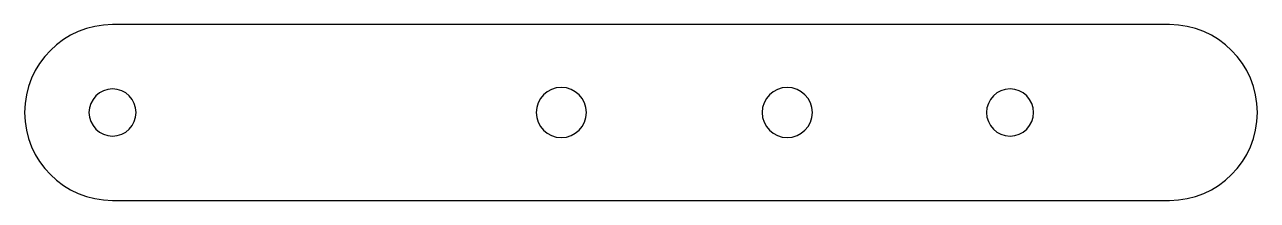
# Model space of a CAD drawing. Header units: inches. Extents: x 103.1 to 201.3, y -159.2 to -145.2.
import ezdxf

# ---------------------------------------------------------------- set-up
doc = ezdxf.new("R2010")
doc.units = ezdxf.units.IN
doc.header["$MEASUREMENT"] = 0
doc.layers.add('Layer 1', color=7, linetype='Continuous')

# ---------------------------------------------------------------- blocks, each defined once
blk = doc.blocks.new('block 2')
at = {"layer": 'Layer 1', "color": 7, "lineweight": 25, "true_color": 0xffffff}
blk.add_open_spline([(194.274, -159.183), (198.14, -159.183), (201.274, -156.049), (201.274, -152.183), (201.274, -148.317), (198.14, -145.183), (194.274, -145.183)], degree=3, knots=[0, 0, 0, 0, 1, 1, 1, 2, 2, 2, 2], dxfattribs=at)
blk = doc.blocks.new('block 3')
at = {"layer": 'Layer 1', "color": 7, "lineweight": 25, "true_color": 0xffffff}
blk.add_lwpolyline([(194.274, -145.183), (110.074, -145.183)], dxfattribs=at)
blk = doc.blocks.new('block 4')
at = {"layer": 'Layer 1', "color": 7, "lineweight": 25, "true_color": 0xffffff}
blk.add_open_spline([(110.074, -145.183), (106.208, -145.183), (103.074, -148.317), (103.074, -152.183), (103.074, -156.049), (106.208, -159.183), (110.074, -159.183)], degree=3, knots=[0, 0, 0, 0, 1, 1, 1, 2, 2, 2, 2], dxfattribs=at)
blk = doc.blocks.new('block 5')
at = {"layer": 'Layer 1', "color": 7, "lineweight": 25, "true_color": 0xffffff}
blk.add_lwpolyline([(110.074, -159.183), (194.274, -159.183)], dxfattribs=at)
blk = doc.blocks.new('block 6')
at = {"layer": 'Layer 1', "color": 7, "lineweight": 25, "true_color": 0xffffff}
blk.add_open_spline([(108.199, -152.183), (108.199, -151.147), (109.038, -150.308), (110.074, -150.308), (111.109, -150.308), (111.949, -151.147), (111.949, -152.183), (111.949, -153.218), (111.109, -154.058), (110.074, -154.058), (109.038, -154.058), (108.199, -153.218), (108.199, -152.183)], degree=3, knots=[0, 0, 0, 0, 1, 1, 1, 2, 2, 2, 3, 3, 3, 4, 4, 4, 4], dxfattribs=at)
blk = doc.blocks.new('block 7')
at = {"layer": 'Layer 1', "color": 7, "lineweight": 25, "true_color": 0xffffff}
blk.add_open_spline([(179.699, -152.183), (179.699, -151.147), (180.538, -150.308), (181.574, -150.308), (182.609, -150.308), (183.449, -151.147), (183.449, -152.183), (183.449, -153.218), (182.609, -154.058), (181.574, -154.058), (180.538, -154.058), (179.699, -153.218), (179.699, -152.183)], degree=3, knots=[0, 0, 0, 0, 1, 1, 1, 2, 2, 2, 3, 3, 3, 4, 4, 4, 4], dxfattribs=at)
blk = doc.blocks.new('block 8')
at = {"layer": 'Layer 1', "color": 7, "lineweight": 25, "true_color": 0xffffff}
blk.add_open_spline([(143.824, -152.183), (143.824, -151.078), (144.719, -150.183), (145.824, -150.183), (146.928, -150.183), (147.824, -151.078), (147.824, -152.183), (147.824, -153.287), (146.928, -154.183), (145.824, -154.183), (144.719, -154.183), (143.824, -153.287), (143.824, -152.183)], degree=3, knots=[0, 0, 0, 0, 1, 1, 1, 2, 2, 2, 3, 3, 3, 4, 4, 4, 4], dxfattribs=at)
blk = doc.blocks.new('block 9')
at = {"layer": 'Layer 1', "color": 7, "lineweight": 25, "true_color": 0xffffff}
blk.add_open_spline([(161.824, -152.183), (161.824, -151.078), (162.719, -150.183), (163.824, -150.183), (164.928, -150.183), (165.824, -151.078), (165.824, -152.183), (165.824, -153.287), (164.928, -154.183), (163.824, -154.183), (162.719, -154.183), (161.824, -153.287), (161.824, -152.183)], degree=3, knots=[0, 0, 0, 0, 1, 1, 1, 2, 2, 2, 3, 3, 3, 4, 4, 4, 4], dxfattribs=at)

msp = doc.modelspace()

# ---------------------------------------------------------------- block references
at = {"layer": 'Layer 1'}
for name in ['block 4', 'block 3', 'block 2', 'block 8', 'block 9', 'block 6', 'block 7', 'block 5']:
    msp.add_blockref(name, (0, 0), dxfattribs=at)

doc.saveas('drawing.dxf')
